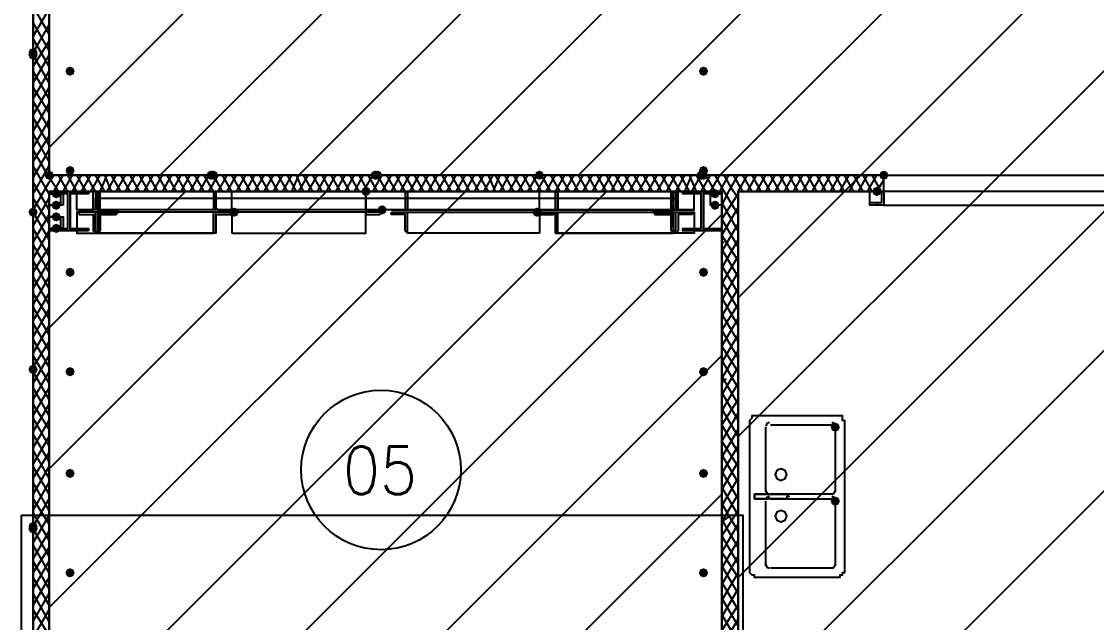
# Model space of a CAD drawing. Header units: millimetres. Extents: x 0 to 420, y 0 to 297.
# Drawn here: x 105.16 to 124.84, y 192.43 to 203.43 of the extents above; entities that cross this region are included whole.
import ezdxf

# ---------------------------------------------------------------- set-up
doc = ezdxf.new("R2010")
doc.units = ezdxf.units.MM
doc.layers.get('0').update_dxf_attribs({"linetype": 'CONTINUOUS'})
doc.styles.get("Standard").update_dxf_attribs({"font": 'STANDARD'})

msp = doc.modelspace()

# ---------------------------------------------------------------- hatches: boundary and pattern name
at = {"true_color": 0x000007}
h = msp.add_hatch(color=0, dxfattribs=at)
h.paths.add_polyline_path([(105.367667, 217.339333), (105.367667, 199.940333)], flags=0)
h.paths.add_polyline_path([(105.367667, 199.940333), (105.367667, 217.339333)], flags=0)
at = {"true_color": 0x0000fe}
for points in [[(105.452333, 202.861333), (105.427463, 202.801537), (105.367667, 202.776667), (105.307871, 202.801537), (105.283, 202.861333), (105.307871, 202.921129), (105.367667, 202.946), (105.427462, 202.921129)], [(105.452333, 202.819), (105.427463, 202.759204), (105.367667, 202.734333), (105.307871, 202.759204), (105.283, 202.819), (105.307871, 202.878796), (105.367667, 202.903667), (105.427462, 202.878796)], [(105.748667, 200.617667), (105.723796, 200.557871), (105.664, 200.533), (105.604204, 200.557871), (105.579333, 200.617667), (105.604204, 200.677462), (105.664, 200.702333), (105.723796, 200.677463)], [(108.712, 200.617667), (108.687129, 200.557871), (108.627333, 200.533), (108.567538, 200.557871), (108.542667, 200.617667), (108.567537, 200.677462), (108.627333, 200.702333), (108.687129, 200.677463)], [(108.754333, 200.617667), (108.729462, 200.557871), (108.669667, 200.533), (108.609871, 200.557871), (108.585, 200.617667), (108.609871, 200.677462), (108.669667, 200.702333), (108.729462, 200.677463)], [(111.717667, 200.617667), (111.692796, 200.557871), (111.633, 200.533), (111.573204, 200.557871), (111.548333, 200.617667), (111.573204, 200.677462), (111.633, 200.702333), (111.692796, 200.677463)], [(111.76, 200.617667), (111.735129, 200.557871), (111.675333, 200.533), (111.615538, 200.557871), (111.590667, 200.617667), (111.615537, 200.677462), (111.675333, 200.702333), (111.735129, 200.677463)], [(114.723333, 200.617667), (114.698463, 200.557871), (114.638667, 200.533), (114.578871, 200.557871), (114.554, 200.617667), (114.578871, 200.677462), (114.638667, 200.702333), (114.698462, 200.677463)], [(114.723333, 200.617667), (114.698463, 200.557871), (114.638667, 200.533), (114.578871, 200.557871), (114.554, 200.617667), (114.578871, 200.677462), (114.638667, 200.702333), (114.698462, 200.677463)], [(117.686667, 200.617667), (117.661796, 200.557871), (117.602, 200.533), (117.542204, 200.557871), (117.517333, 200.617667), (117.542204, 200.677462), (117.602, 200.702333), (117.661796, 200.677463)], [(117.686667, 200.617667), (117.661796, 200.557871), (117.602, 200.533), (117.542204, 200.557871), (117.517333, 200.617667), (117.542204, 200.677462), (117.602, 200.702333), (117.661796, 200.677463)], [(117.729, 200.617667), (117.704129, 200.557871), (117.644333, 200.533), (117.584538, 200.557871), (117.559667, 200.617667), (117.584537, 200.677462), (117.644333, 200.702333), (117.704129, 200.677463)], [(117.729, 200.617667), (117.704129, 200.557871), (117.644333, 200.533), (117.584538, 200.557871), (117.559667, 200.617667), (117.584537, 200.677462), (117.644333, 200.702333), (117.704129, 200.677463)], [(121.031, 200.617667), (121.006129, 200.557871), (120.946333, 200.533), (120.886537, 200.557871), (120.861667, 200.617667), (120.886537, 200.677462), (120.946333, 200.702333), (121.006129, 200.677463)], [(105.452333, 199.940333), (105.427463, 199.880537), (105.367667, 199.855667), (105.307871, 199.880537), (105.283, 199.940333), (105.307871, 200.000129), (105.367667, 200.025), (105.427462, 200.000129)], [(105.452333, 199.940333), (105.427463, 199.880537), (105.367667, 199.855667), (105.307871, 199.880537), (105.283, 199.940333), (105.307871, 200.000129), (105.367667, 200.025), (105.427462, 200.000129)], [(105.452333, 197.061667), (105.427463, 197.001871), (105.367667, 196.977), (105.307871, 197.001871), (105.283, 197.061667), (105.307871, 197.121462), (105.367667, 197.146333), (105.427462, 197.121463)], [(105.452333, 197.061667), (105.427463, 197.001871), (105.367667, 196.977), (105.307871, 197.001871), (105.283, 197.061667), (105.307871, 197.121462), (105.367667, 197.146333), (105.427462, 197.121463)], [(105.452333, 194.183), (105.427463, 194.123204), (105.367667, 194.098333), (105.307871, 194.123204), (105.283, 194.183), (105.307871, 194.242796), (105.367667, 194.267667), (105.427462, 194.242796)], [(105.452333, 194.140667), (105.427463, 194.080871), (105.367667, 194.056), (105.307871, 194.080871), (105.283, 194.140667), (105.307871, 194.200462), (105.367667, 194.225333), (105.427462, 194.200463)]]:
    msp.add_hatch(color=0, dxfattribs=at).paths.add_polyline_path(points, flags=0)
at = {"true_color": 0x000007}
for points in [[(106.129667, 202.522667), (106.104796, 202.462871), (106.045, 202.438), (105.985204, 202.462871), (105.960333, 202.522667), (105.985204, 202.582462), (106.045, 202.607333), (106.104796, 202.582463)], [(117.729, 202.522667), (117.704129, 202.462871), (117.644333, 202.438), (117.584538, 202.462871), (117.559667, 202.522667), (117.584537, 202.582462), (117.644333, 202.607333), (117.704129, 202.582463)], [(106.129667, 200.702333), (106.104796, 200.642537), (106.045, 200.617667), (105.985204, 200.642537), (105.960333, 200.702333), (105.985204, 200.762129), (106.045, 200.787), (106.104796, 200.762129)], [(117.729, 200.702333), (117.704129, 200.642537), (117.644333, 200.617667), (117.584538, 200.642537), (117.559667, 200.702333), (117.584537, 200.762129), (117.644333, 200.787), (117.704129, 200.762129)], [(111.548333, 200.321333), (111.523463, 200.261537), (111.463667, 200.236667), (111.403871, 200.261537), (111.379, 200.321333), (111.403871, 200.381129), (111.463667, 200.406), (111.523462, 200.381129)], [(120.904, 200.321333), (120.879129, 200.261537), (120.819333, 200.236667), (120.759538, 200.261537), (120.734667, 200.321333), (120.759537, 200.381129), (120.819333, 200.406), (120.879129, 200.381129)], [(105.875667, 200.279), (105.850796, 200.219204), (105.791, 200.194333), (105.731204, 200.219204), (105.706333, 200.279), (105.731204, 200.338796), (105.791, 200.363667), (105.850796, 200.338796)], [(117.940667, 200.279), (117.915796, 200.219204), (117.856, 200.194333), (117.796204, 200.219204), (117.771333, 200.279), (117.796204, 200.338796), (117.856, 200.363667), (117.915796, 200.338796)], [(105.875667, 200.067333), (105.850796, 200.007537), (105.791, 199.982667), (105.731204, 200.007537), (105.706333, 200.067333), (105.731204, 200.127129), (105.791, 200.152), (105.850796, 200.127129)], [(109.135333, 199.940333), (109.110463, 199.880537), (109.050667, 199.855667), (108.990871, 199.880537), (108.966, 199.940333), (108.990871, 200.000129), (109.050667, 200.025), (109.110462, 200.000129)], [(111.844667, 199.982667), (111.819796, 199.922871), (111.76, 199.898), (111.700204, 199.922871), (111.675333, 199.982667), (111.700204, 200.042462), (111.76, 200.067333), (111.819796, 200.042463)], [(114.681, 199.940333), (114.656129, 199.880537), (114.596333, 199.855667), (114.536537, 199.880537), (114.511667, 199.940333), (114.536537, 200.000129), (114.596333, 200.025), (114.656129, 200.000129)], [(117.940667, 200.067333), (117.915796, 200.007537), (117.856, 199.982667), (117.796204, 200.007537), (117.771333, 200.067333), (117.796204, 200.127129), (117.856, 200.152), (117.915796, 200.127129)], [(105.875667, 199.855667), (105.850796, 199.795871), (105.791, 199.771), (105.731204, 199.795871), (105.706333, 199.855667), (105.731204, 199.915462), (105.791, 199.940333), (105.850796, 199.915463)], [(105.875667, 199.644), (105.850796, 199.584204), (105.791, 199.559333), (105.731204, 199.584204), (105.706333, 199.644), (105.731204, 199.703796), (105.791, 199.728667), (105.850796, 199.703796)], [(106.129667, 198.839667), (106.104796, 198.779871), (106.045, 198.755), (105.985204, 198.779871), (105.960333, 198.839667), (105.985204, 198.899462), (106.045, 198.924333), (106.104796, 198.899463)], [(117.729, 198.839667), (117.704129, 198.779871), (117.644333, 198.755), (117.584538, 198.779871), (117.559667, 198.839667), (117.584537, 198.899462), (117.644333, 198.924333), (117.704129, 198.899463)], [(106.129667, 197.019333), (106.104796, 196.959537), (106.045, 196.934667), (105.985204, 196.959537), (105.960333, 197.019333), (105.985204, 197.079129), (106.045, 197.104), (106.104796, 197.079129)], [(117.729, 197.019333), (117.704129, 196.959537), (117.644333, 196.934667), (117.584538, 196.959537), (117.559667, 197.019333), (117.584537, 197.079129), (117.644333, 197.104), (117.704129, 197.079129)], [(120.142, 196.003333), (120.117129, 195.943537), (120.057333, 195.918667), (119.997538, 195.943537), (119.972667, 196.003333), (119.997537, 196.063129), (120.057333, 196.088), (120.117129, 196.063129)], [(106.129667, 195.156667), (106.104796, 195.096871), (106.045, 195.072), (105.985204, 195.096871), (105.960333, 195.156667), (105.985204, 195.216462), (106.045, 195.241333), (106.104796, 195.216463)], [(117.729, 195.156667), (117.704129, 195.096871), (117.644333, 195.072), (117.584538, 195.096871), (117.559667, 195.156667), (117.584537, 195.216462), (117.644333, 195.241333), (117.704129, 195.216463)], [(120.142, 194.648667), (120.117129, 194.588871), (120.057333, 194.564), (119.997538, 194.588871), (119.972667, 194.648667), (119.997537, 194.708462), (120.057333, 194.733333), (120.117129, 194.708463)], [(106.129667, 193.336333), (106.104796, 193.276537), (106.045, 193.251667), (105.985204, 193.276537), (105.960333, 193.336333), (105.985204, 193.396129), (106.045, 193.421), (106.104796, 193.396129)], [(117.729, 193.336333), (117.704129, 193.276537), (117.644333, 193.251667), (117.584538, 193.276537), (117.559667, 193.336333), (117.584537, 193.396129), (117.644333, 193.421), (117.704129, 193.396129)]]:
    msp.add_hatch(color=0, dxfattribs=at).paths.add_polyline_path(points, flags=0)
h = msp.add_hatch(color=0, dxfattribs=at)
h.paths.add_polyline_path([(105.664, 200.617667), (117.602, 200.617667)], flags=0)
h.paths.add_polyline_path([(117.602, 200.617667), (105.664, 200.617667)], flags=0)
h = msp.add_hatch(color=0, dxfattribs=at)
h.paths.add_polyline_path([(117.644333, 200.617667), (120.946333, 200.617667)], flags=0)
h.paths.add_polyline_path([(120.946333, 200.617667), (117.644333, 200.617667)], flags=0)
at = {"true_color": 0x000062}
h = msp.add_hatch(color=0, dxfattribs=at)
h.paths.add_polyline_path([(106.553, 200.321333), (106.595333, 200.321333)], flags=0)
h.paths.add_polyline_path([(106.595333, 200.321333), (106.553, 200.321333)], flags=0)
h.paths.add_polyline_path([(106.595333, 200.321333), (106.553, 200.321333)], flags=0)
h.paths.add_polyline_path([(106.553, 200.321333), (106.595333, 200.321333)], flags=0)
h.paths.add_polyline_path([(106.595333, 200.321333), (106.553, 200.321333)], flags=0)
h.paths.add_polyline_path([(106.595333, 200.321333), (106.553, 200.321333)], flags=0)
h = msp.add_hatch(color=0, dxfattribs=at)
h.paths.add_polyline_path([(106.595333, 200.321333), (106.553, 200.321333), (106.595333, 200.067333)], flags=0)
h.paths.add_polyline_path([(106.553, 200.321333), (106.595333, 200.067333), (106.553, 200.067333)], flags=0)
for points in [[(117.094, 200.321333), (117.051667, 200.321333)], [(106.891667, 199.982667), (106.849333, 199.982667)], [(116.755333, 199.982667), (116.797667, 199.982667)], [(116.755333, 199.898), (116.797667, 199.898)]]:
    msp.add_hatch(color=0, dxfattribs=at).paths.add_polyline_path(points, flags=0)
h = msp.add_hatch(color=0, dxfattribs=at)
h.paths.add_polyline_path([(117.094, 200.321333), (117.051667, 200.321333), (117.094, 200.067333)], flags=0)
h.paths.add_polyline_path([(117.051667, 200.321333), (117.094, 200.067333), (117.051667, 200.067333)], flags=0)
h = msp.add_hatch(color=0, dxfattribs=at)
h.paths.add_polyline_path([(106.595333, 200.067333), (106.553, 200.067333), (106.595333, 200.025)], flags=0)
h.paths.add_polyline_path([(106.553, 200.067333), (106.595333, 200.025), (106.553, 200.025)], flags=0)
h = msp.add_hatch(color=0, dxfattribs=at)
h.paths.add_polyline_path([(106.595333, 200.025), (106.553, 200.025), (106.595333, 199.982667)], flags=0)
h.paths.add_polyline_path([(106.553, 200.025), (106.595333, 199.982667), (106.553, 199.982667)], flags=0)
h.paths.add_polyline_path([(106.595333, 199.982667), (106.553, 199.982667)], flags=0)
h.paths.add_polyline_path([(106.553, 199.982667), (106.595333, 199.982667)], flags=0)
h.paths.add_polyline_path([(106.595333, 199.982667), (106.553, 199.982667)], flags=0)
h.paths.add_polyline_path([(106.595333, 199.982667), (106.553, 199.982667)], flags=0)
h = msp.add_hatch(color=0, dxfattribs=at)
h.paths.add_polyline_path([(117.094, 200.067333), (117.051667, 200.067333), (117.094, 200.025)], flags=0)
h.paths.add_polyline_path([(117.051667, 200.067333), (117.094, 200.025), (117.051667, 200.025)], flags=0)
h = msp.add_hatch(color=0, dxfattribs=at)
h.paths.add_polyline_path([(117.094, 200.025), (117.051667, 200.025), (117.094, 199.982667)], flags=0)
h.paths.add_polyline_path([(117.051667, 200.025), (117.094, 199.982667), (117.051667, 199.982667)], flags=0)
h.paths.add_polyline_path([(117.094, 199.982667), (117.051667, 199.982667)], flags=0)
h.paths.add_polyline_path([(117.051667, 199.982667), (117.094, 199.982667)], flags=0)
h.paths.add_polyline_path([(117.094, 199.982667), (117.051667, 199.982667)], flags=0)
h.paths.add_polyline_path([(117.094, 199.982667), (117.051667, 199.982667)], flags=0)
at = {"true_color": 0x000007}
h = msp.add_hatch(color=0, dxfattribs=at)
h.paths.add_polyline_path([(105.367667, 199.940333), (105.367667, 182.583667)], flags=0)
h.paths.add_polyline_path([(105.367667, 182.583667), (105.367667, 199.940333)], flags=0)
at = {"true_color": 0x000062}
h = msp.add_hatch(color=0, dxfattribs=at)
h.paths.add_polyline_path([(106.637667, 199.982667), (106.553, 199.982667)], flags=0)
h.paths.add_polyline_path([(106.637667, 199.982667), (106.553, 199.982667), (106.595333, 199.982667)], flags=0)
h = msp.add_hatch(color=0, dxfattribs=at)
h.paths.add_polyline_path([(106.849333, 199.982667), (106.553, 199.982667)], flags=0)
h.paths.add_polyline_path([(106.849333, 199.982667), (106.553, 199.982667), (106.637667, 199.982667)], flags=0)
h = msp.add_hatch(color=0, dxfattribs=at)
h.paths.add_polyline_path([(106.553, 199.982667), (106.934, 199.982667)], flags=0)
h.paths.add_polyline_path([(106.934, 199.982667), (106.553, 199.982667)], flags=0)
h.paths.add_polyline_path([(106.934, 199.982667), (106.553, 199.982667)], flags=0)
h.paths.add_polyline_path([(106.553, 199.982667), (106.934, 199.982667)], flags=0)
h.paths.add_polyline_path([(106.934, 199.982667), (106.553, 199.982667)], flags=0)
h.paths.add_polyline_path([(106.934, 199.982667), (106.553, 199.982667)], flags=0)
h.paths.add_polyline_path([(106.553, 199.982667), (106.934, 199.982667)], flags=0)
h.paths.add_polyline_path([(106.934, 199.982667), (106.553, 199.982667)], flags=0)
h.paths.add_polyline_path([(106.934, 199.982667), (106.553, 199.982667)], flags=0)
h.paths.add_polyline_path([(106.553, 199.982667), (106.934, 199.982667)], flags=0)
h.paths.add_polyline_path([(106.934, 199.982667), (106.553, 199.982667)], flags=0)
h.paths.add_polyline_path([(106.934, 199.982667), (106.553, 199.982667), (106.891667, 199.982667)], flags=0)
h = msp.add_hatch(color=0, dxfattribs=at)
h.paths.add_polyline_path([(106.553, 199.940333), (106.934, 199.940333)], flags=0)
h.paths.add_polyline_path([(106.934, 199.940333), (106.553, 199.940333)], flags=0)
h.paths.add_polyline_path([(106.934, 199.940333), (106.553, 199.940333)], flags=0)
h.paths.add_polyline_path([(106.553, 199.940333), (106.934, 199.940333)], flags=0)
h.paths.add_polyline_path([(106.934, 199.940333), (106.553, 199.940333)], flags=0)
h.paths.add_polyline_path([(106.934, 199.940333), (106.553, 199.940333)], flags=0)
h.paths.add_polyline_path([(106.553, 199.940333), (106.934, 199.940333)], flags=0)
h.paths.add_polyline_path([(106.934, 199.940333), (106.553, 199.940333)], flags=0)
h.paths.add_polyline_path([(106.934, 199.940333), (106.553, 199.940333)], flags=0)
h.paths.add_polyline_path([(106.553, 199.940333), (106.934, 199.940333)], flags=0)
h = msp.add_hatch(color=0, dxfattribs=at)
h.paths.add_polyline_path([(106.934, 199.940333), (106.553, 199.940333), (106.891667, 199.898)], flags=0)
h.paths.add_polyline_path([(106.553, 199.940333), (106.891667, 199.898), (106.553, 199.898)], flags=0)
h = msp.add_hatch(color=0, dxfattribs=at)
h.paths.add_polyline_path([(106.637667, 199.898), (106.553, 199.898)], flags=0)
h.paths.add_polyline_path([(106.637667, 199.898), (106.553, 199.898), (106.849333, 199.898)], flags=0)
h = msp.add_hatch(color=0, dxfattribs=at)
h.paths.add_polyline_path([(106.595333, 199.898), (106.553, 199.898)], flags=0)
h.paths.add_polyline_path([(106.595333, 199.898), (106.553, 199.898)], flags=0)
h.paths.add_polyline_path([(106.553, 199.898), (106.595333, 199.898)], flags=0)
h.paths.add_polyline_path([(106.595333, 199.898), (106.553, 199.898)], flags=0)
h.paths.add_polyline_path([(106.595333, 199.898), (106.553, 199.898)], flags=0)
h.paths.add_polyline_path([(106.553, 199.898), (106.595333, 199.898)], flags=0)
h.paths.add_polyline_path([(106.595333, 199.898), (106.553, 199.898)], flags=0)
h.paths.add_polyline_path([(106.595333, 199.898), (106.553, 199.898), (106.637667, 199.898)], flags=0)
h = msp.add_hatch(color=0, dxfattribs=at)
h.paths.add_polyline_path([(106.595333, 199.898), (106.553, 199.898), (106.595333, 199.855667)], flags=0)
h.paths.add_polyline_path([(106.553, 199.898), (106.595333, 199.855667), (106.553, 199.855667)], flags=0)
h = msp.add_hatch(color=0, dxfattribs=at)
h.paths.add_polyline_path([(106.595333, 199.855667), (106.553, 199.855667), (106.595333, 199.601667)], flags=0)
h.paths.add_polyline_path([(106.553, 199.855667), (106.595333, 199.601667), (106.553, 199.601667)], flags=0)
h.paths.add_polyline_path([(106.595333, 199.601667), (106.553, 199.601667)], flags=0)
h.paths.add_polyline_path([(106.553, 199.601667), (106.595333, 199.601667)], flags=0)
h.paths.add_polyline_path([(106.595333, 199.601667), (106.553, 199.601667)], flags=0)
h.paths.add_polyline_path([(106.595333, 199.601667), (106.553, 199.601667)], flags=0)
h = msp.add_hatch(color=0, dxfattribs=at)
h.paths.add_polyline_path([(106.849333, 199.982667), (106.891667, 199.982667)], flags=0)
h.paths.add_polyline_path([(106.891667, 199.982667), (106.849333, 199.982667)], flags=0)
h = msp.add_hatch(color=0, dxfattribs=at)
h.paths.add_polyline_path([(106.849333, 199.898), (106.891667, 199.898)], flags=0)
h.paths.add_polyline_path([(106.891667, 199.898), (106.849333, 199.898)], flags=0)
h.paths.add_polyline_path([(106.891667, 199.898), (106.849333, 199.898)], flags=0)
h = msp.add_hatch(color=0, dxfattribs=at)
h.paths.add_polyline_path([(117.094, 199.982667), (116.755333, 199.982667)], flags=0)
h.paths.add_polyline_path([(116.755333, 199.982667), (117.094, 199.982667)], flags=0)
h.paths.add_polyline_path([(117.094, 199.982667), (116.755333, 199.982667)], flags=0)
h.paths.add_polyline_path([(117.094, 199.982667), (116.755333, 199.982667), (116.713, 199.982667)], flags=0)
h = msp.add_hatch(color=0, dxfattribs=at)
h.paths.add_polyline_path([(116.713, 199.982667), (117.094, 199.982667)], flags=0)
h.paths.add_polyline_path([(117.094, 199.982667), (116.713, 199.982667)], flags=0)
h.paths.add_polyline_path([(117.094, 199.982667), (116.713, 199.982667)], flags=0)
h.paths.add_polyline_path([(116.713, 199.982667), (117.094, 199.982667)], flags=0)
h.paths.add_polyline_path([(117.094, 199.982667), (116.713, 199.982667)], flags=0)
h.paths.add_polyline_path([(117.094, 199.982667), (116.713, 199.982667)], flags=0)
h.paths.add_polyline_path([(116.713, 199.982667), (117.094, 199.982667)], flags=0)
h.paths.add_polyline_path([(117.094, 199.982667), (116.713, 199.982667)], flags=0)
h = msp.add_hatch(color=0, dxfattribs=at)
h.paths.add_polyline_path([(117.094, 199.940333), (116.713, 199.940333)], flags=0)
h.paths.add_polyline_path([(116.713, 199.940333), (117.094, 199.940333)], flags=0)
h.paths.add_polyline_path([(117.094, 199.940333), (116.713, 199.940333)], flags=0)
h.paths.add_polyline_path([(117.094, 199.940333), (116.713, 199.940333)], flags=0)
h.paths.add_polyline_path([(116.713, 199.940333), (117.094, 199.940333)], flags=0)
h.paths.add_polyline_path([(117.094, 199.940333), (116.713, 199.940333)], flags=0)
h.paths.add_polyline_path([(117.094, 199.940333), (116.713, 199.940333)], flags=0)
h.paths.add_polyline_path([(116.713, 199.940333), (117.094, 199.940333)], flags=0)
h.paths.add_polyline_path([(117.094, 199.940333), (116.713, 199.940333)], flags=0)
h.paths.add_polyline_path([(117.094, 199.940333), (116.713, 199.940333), (116.755333, 199.940333)], flags=0)
h = msp.add_hatch(color=0, dxfattribs=at)
h.paths.add_polyline_path([(116.755333, 199.982667), (116.797667, 199.982667)], flags=0)
h.paths.add_polyline_path([(116.797667, 199.982667), (116.755333, 199.982667)], flags=0)
h = msp.add_hatch(color=0, dxfattribs=at)
h.paths.add_polyline_path([(117.094, 199.940333), (116.755333, 199.940333), (117.094, 199.898)], flags=0)
h.paths.add_polyline_path([(116.755333, 199.940333), (117.094, 199.898), (116.755333, 199.898)], flags=0)
h = msp.add_hatch(color=0, dxfattribs=at)
h.paths.add_polyline_path([(116.755333, 199.898), (116.797667, 199.898)], flags=0)
h.paths.add_polyline_path([(116.797667, 199.898), (116.755333, 199.898)], flags=0)
h = msp.add_hatch(color=0, dxfattribs=at)
h.paths.add_polyline_path([(117.094, 199.982667), (117.051667, 199.982667)], flags=0)
h.paths.add_polyline_path([(117.051667, 199.982667), (117.094, 199.982667)], flags=0)
h.paths.add_polyline_path([(117.094, 199.982667), (117.051667, 199.982667)], flags=0)
h.paths.add_polyline_path([(117.094, 199.982667), (117.051667, 199.982667), (116.797667, 199.982667)], flags=0)
h = msp.add_hatch(color=0, dxfattribs=at)
h.paths.add_polyline_path([(117.094, 199.898), (116.797667, 199.898)], flags=0)
h.paths.add_polyline_path([(116.797667, 199.898), (117.094, 199.898), (117.051667, 199.898)], flags=0)
h = msp.add_hatch(color=0, dxfattribs=at)
h.paths.add_polyline_path([(117.051667, 199.898), (117.094, 199.898)], flags=0)
h.paths.add_polyline_path([(117.094, 199.898), (117.051667, 199.898)], flags=0)
h.paths.add_polyline_path([(117.094, 199.898), (117.051667, 199.898)], flags=0)
h.paths.add_polyline_path([(117.051667, 199.898), (117.094, 199.898)], flags=0)
h.paths.add_polyline_path([(117.094, 199.898), (117.051667, 199.898)], flags=0)
h.paths.add_polyline_path([(117.094, 199.898), (117.051667, 199.898)], flags=0)
h.paths.add_polyline_path([(117.051667, 199.898), (117.094, 199.898)], flags=0)
h.paths.add_polyline_path([(117.094, 199.898), (117.051667, 199.898)], flags=0)
h = msp.add_hatch(color=0, dxfattribs=at)
h.paths.add_polyline_path([(117.094, 199.898), (117.051667, 199.898), (117.094, 199.855667)], flags=0)
h.paths.add_polyline_path([(117.051667, 199.898), (117.094, 199.855667), (117.051667, 199.855667)], flags=0)
h = msp.add_hatch(color=0, dxfattribs=at)
h.paths.add_polyline_path([(117.094, 199.601667), (117.094, 199.559333)], flags=0)
h.paths.add_polyline_path([(117.094, 199.559333), (117.094, 199.601667)], flags=0)

# ---------------------------------------------------------------- linework, layer by layer
at = {"color": 0, "true_color": 0x000007}
for points in [[(105.367667, 235.373333), (105.367667, 180.086)], [(105.664, 200.617667), (105.664, 229.023333)], [(105.367667, 217.339333), (105.367667, 199.940333), (105.367667, 217.339333), (105.367667, 199.940333)], [(105.664, 203.2), (105.367667, 203.708)], [(105.367667, 203.157667), (105.664, 203.665667)], [(105.664, 202.903667), (105.367667, 203.411667)], [(105.367667, 202.861333), (105.664, 203.369333)], [(105.664, 202.607333), (105.367667, 203.115333)], [(105.367667, 202.607333), (105.664, 203.073)], [(105.367667, 202.311), (105.664, 202.819)], [(105.664, 202.311), (105.367667, 202.819)], [(105.367667, 202.014667), (105.664, 202.522667)], [(105.664, 202.014667), (105.367667, 202.522667)], [(105.367667, 201.718333), (105.664, 202.226333)], [(105.664, 201.760667), (105.367667, 202.226333)], [(105.664, 201.464333), (105.367667, 201.972333)], [(105.367667, 201.422), (105.664, 201.93)], [(105.664, 201.168), (105.367667, 201.676)], [(105.367667, 201.125667), (105.664, 201.633667)], [(105.664, 200.871667), (105.367667, 201.379667)], [(105.367667, 200.871667), (105.664, 201.337333)], [(105.367667, 200.575333), (105.664, 201.083333)], [(105.664, 200.575333), (105.367667, 201.083333)], [(105.367667, 200.279), (105.664, 200.787)], [(105.664, 200.279), (105.367667, 200.787)], [(105.664, 200.490667), (105.748667, 200.617667)], [(105.664, 200.617667), (117.602, 200.617667), (105.664, 200.617667), (117.602, 200.617667)], [(120.946333, 200.617667), (105.664, 200.617667)], [(105.748667, 200.321333), (105.918, 200.617667)], [(106.002667, 200.321333), (105.833333, 200.617667)], [(105.918, 200.321333), (106.087333, 200.617667)], [(106.172, 200.321333), (106.002667, 200.617667)], [(106.087333, 200.321333), (106.256667, 200.617667)], [(106.341333, 200.321333), (106.172, 200.617667)], [(106.256667, 200.321333), (106.426, 200.617667)], [(106.510667, 200.321333), (106.341333, 200.617667)], [(106.426, 200.321333), (106.595333, 200.617667)], [(106.68, 200.321333), (106.510667, 200.617667)], [(106.595333, 200.321333), (106.722333, 200.617667)], [(106.807, 200.321333), (106.68, 200.617667)], [(106.722333, 200.321333), (106.891667, 200.617667)], [(106.976333, 200.321333), (106.807, 200.617667)], [(106.891667, 200.321333), (107.061, 200.617667)], [(107.145667, 200.321333), (106.976333, 200.617667)], [(107.061, 200.321333), (107.230333, 200.617667)], [(107.315, 200.321333), (107.145667, 200.617667)], [(107.230333, 200.321333), (107.399667, 200.617667)], [(107.484333, 200.321333), (107.315, 200.617667)], [(107.399667, 200.321333), (107.569, 200.617667)], [(107.653667, 200.321333), (107.484333, 200.617667)], [(107.569, 200.321333), (107.738333, 200.617667)], [(107.823, 200.321333), (107.653667, 200.617667)], [(107.738333, 200.321333), (107.907667, 200.617667)], [(107.992333, 200.321333), (107.823, 200.617667)], [(107.907667, 200.321333), (108.077, 200.617667)], [(108.161667, 200.321333), (107.992333, 200.617667)], [(108.077, 200.321333), (108.246333, 200.617667)], [(108.331, 200.321333), (108.161667, 200.617667)], [(108.246333, 200.321333), (108.415667, 200.617667)], [(108.500333, 200.321333), (108.331, 200.617667)], [(108.415667, 200.321333), (108.585, 200.617667)], [(108.669667, 200.321333), (108.500333, 200.617667)], [(108.585, 200.321333), (108.754333, 200.617667)], [(108.839, 200.321333), (108.669667, 200.617667)], [(108.754333, 200.321333), (108.923667, 200.617667)], [(109.008333, 200.321333), (108.839, 200.617667)], [(108.923667, 200.321333), (109.093, 200.617667)], [(109.177667, 200.321333), (109.008333, 200.617667)], [(109.093, 200.321333), (109.262333, 200.617667)], [(109.347, 200.321333), (109.177667, 200.617667)], [(109.262333, 200.321333), (109.431667, 200.617667)], [(109.516333, 200.321333), (109.347, 200.617667)], [(109.431667, 200.321333), (109.601, 200.617667)], [(109.685667, 200.321333), (109.516333, 200.617667)], [(109.601, 200.321333), (109.770333, 200.617667)], [(109.855, 200.321333), (109.685667, 200.617667)], [(109.770333, 200.321333), (109.939667, 200.617667)], [(110.024333, 200.321333), (109.855, 200.617667)], [(109.939667, 200.321333), (110.109, 200.617667)], [(110.193667, 200.321333), (110.024333, 200.617667)], [(110.109, 200.321333), (110.236, 200.617667)], [(110.320667, 200.321333), (110.193667, 200.617667)], [(110.236, 200.321333), (110.405333, 200.617667)], [(110.49, 200.321333), (110.320667, 200.617667)], [(110.405333, 200.321333), (110.574667, 200.617667)], [(110.659333, 200.321333), (110.49, 200.617667)], [(110.574667, 200.321333), (110.744, 200.617667)], [(110.828667, 200.321333), (110.659333, 200.617667)], [(110.744, 200.321333), (110.913333, 200.617667)], [(110.998, 200.321333), (110.828667, 200.617667)], [(110.913333, 200.321333), (111.082667, 200.617667)], [(111.167333, 200.321333), (110.998, 200.617667)], [(111.082667, 200.321333), (111.252, 200.617667)], [(111.336667, 200.321333), (111.167333, 200.617667)], [(111.252, 200.321333), (111.421333, 200.617667)], [(111.506, 200.321333), (111.336667, 200.617667)], [(111.421333, 200.321333), (111.590667, 200.617667)], [(111.675333, 200.321333), (111.506, 200.617667)], [(111.590667, 200.321333), (111.76, 200.617667)], [(111.844667, 200.321333), (111.675333, 200.617667)], [(111.76, 200.321333), (111.929333, 200.617667)], [(112.014, 200.321333), (111.844667, 200.617667)], [(111.929333, 200.321333), (112.098667, 200.617667)], [(112.183333, 200.321333), (112.014, 200.617667)], [(112.098667, 200.321333), (112.268, 200.617667)], [(112.352667, 200.321333), (112.183333, 200.617667)], [(112.268, 200.321333), (112.437333, 200.617667)], [(112.522, 200.321333), (112.352667, 200.617667)], [(112.437333, 200.321333), (112.606667, 200.617667)], [(112.691333, 200.321333), (112.522, 200.617667)], [(112.606667, 200.321333), (112.776, 200.617667)], [(112.860667, 200.321333), (112.691333, 200.617667)], [(112.776, 200.321333), (112.945333, 200.617667)], [(113.03, 200.321333), (112.860667, 200.617667)], [(112.945333, 200.321333), (113.114667, 200.617667)], [(113.199333, 200.321333), (113.03, 200.617667)], [(113.114667, 200.321333), (113.284, 200.617667)], [(113.368667, 200.321333), (113.199333, 200.617667)], [(113.284, 200.321333), (113.453333, 200.617667)], [(113.538, 200.321333), (113.368667, 200.617667)], [(113.453333, 200.321333), (113.622667, 200.617667)], [(113.707333, 200.321333), (113.538, 200.617667)], [(113.622667, 200.321333), (113.792, 200.617667)], [(113.834333, 200.321333), (113.707333, 200.617667)], [(113.792, 200.321333), (113.919, 200.617667)], [(114.003667, 200.321333), (113.834333, 200.617667)], [(113.919, 200.321333), (114.088333, 200.617667)], [(114.173, 200.321333), (114.003667, 200.617667)], [(114.088333, 200.321333), (114.257667, 200.617667)], [(114.342333, 200.321333), (114.173, 200.617667)], [(114.257667, 200.321333), (114.427, 200.617667)], [(114.511667, 200.321333), (114.342333, 200.617667)], [(114.427, 200.321333), (114.596333, 200.617667)], [(114.681, 200.321333), (114.511667, 200.617667)], [(114.596333, 200.321333), (114.765667, 200.617667)], [(114.850333, 200.321333), (114.681, 200.617667)], [(114.765667, 200.321333), (114.935, 200.617667)], [(115.019667, 200.321333), (114.850333, 200.617667)], [(114.935, 200.321333), (115.104333, 200.617667)], [(115.189, 200.321333), (115.019667, 200.617667)], [(115.104333, 200.321333), (115.273667, 200.617667)], [(115.358333, 200.321333), (115.189, 200.617667)], [(115.273667, 200.321333), (115.443, 200.617667)], [(115.527667, 200.321333), (115.358333, 200.617667)], [(115.443, 200.321333), (115.612333, 200.617667)], [(115.697, 200.321333), (115.527667, 200.617667)], [(115.612333, 200.321333), (115.781667, 200.617667)], [(115.866333, 200.321333), (115.697, 200.617667)], [(115.781667, 200.321333), (115.951, 200.617667)], [(116.035667, 200.321333), (115.866333, 200.617667)], [(115.951, 200.321333), (116.120333, 200.617667)], [(116.205, 200.321333), (116.035667, 200.617667)], [(116.120333, 200.321333), (116.289667, 200.617667)], [(116.374333, 200.321333), (116.205, 200.617667)], [(116.289667, 200.321333), (116.459, 200.617667)], [(116.543667, 200.321333), (116.374333, 200.617667)], [(116.459, 200.321333), (116.628333, 200.617667)], [(116.713, 200.321333), (116.543667, 200.617667)], [(116.628333, 200.321333), (116.797667, 200.617667)], [(116.882333, 200.321333), (116.713, 200.617667)], [(116.797667, 200.321333), (116.967, 200.617667)], [(117.051667, 200.321333), (116.882333, 200.617667)], [(116.967, 200.321333), (117.136333, 200.617667)], [(117.221, 200.321333), (117.051667, 200.617667)], [(117.136333, 200.321333), (117.305667, 200.617667)], [(117.390333, 200.321333), (117.221, 200.617667)], [(117.305667, 200.321333), (117.432667, 200.617667)], [(117.517333, 200.321333), (117.390333, 200.617667)], [(117.432667, 200.321333), (117.602, 200.617667)], [(117.686667, 200.321333), (117.517333, 200.617667)], [(117.602, 200.321333), (117.771333, 200.617667)], [(120.946333, 200.617667), (117.644333, 200.617667), (120.946333, 200.617667), (117.644333, 200.617667)], [(117.856, 200.321333), (117.686667, 200.617667)], [(117.771333, 200.321333), (117.940667, 200.617667)], [(118.025333, 200.321333), (117.856, 200.617667)], [(117.940667, 200.321333), (118.11, 200.617667)], [(118.194667, 200.321333), (118.025333, 200.617667)], [(118.11, 200.321333), (118.279333, 200.617667)], [(118.364, 200.321333), (118.194667, 200.617667)], [(118.279333, 200.321333), (118.448667, 200.617667)], [(118.533333, 200.321333), (118.364, 200.617667)], [(118.448667, 200.321333), (118.618, 200.617667)], [(118.702667, 200.321333), (118.533333, 200.617667)], [(118.618, 200.321333), (118.787333, 200.617667)], [(118.872, 200.321333), (118.702667, 200.617667)], [(118.787333, 200.321333), (118.956667, 200.617667)], [(119.041333, 200.321333), (118.872, 200.617667)], [(118.956667, 200.321333), (119.126, 200.617667)], [(119.210667, 200.321333), (119.041333, 200.617667)], [(119.126, 200.321333), (119.295333, 200.617667)], [(119.38, 200.321333), (119.210667, 200.617667)], [(119.295333, 200.321333), (119.464667, 200.617667)], [(119.549333, 200.321333), (119.38, 200.617667)], [(119.464667, 200.321333), (119.634, 200.617667)], [(119.718667, 200.321333), (119.549333, 200.617667)], [(119.634, 200.321333), (119.803333, 200.617667)], [(119.888, 200.321333), (119.718667, 200.617667)], [(119.803333, 200.321333), (119.972667, 200.617667)], [(120.057333, 200.321333), (119.888, 200.617667)], [(119.972667, 200.321333), (120.142, 200.617667)], [(120.226667, 200.321333), (120.057333, 200.617667)], [(120.142, 200.321333), (120.311333, 200.617667)], [(120.396, 200.321333), (120.226667, 200.617667)], [(120.311333, 200.321333), (120.480667, 200.617667)], [(120.565333, 200.321333), (120.396, 200.617667)], [(120.480667, 200.321333), (120.65, 200.617667)], [(120.734667, 200.321333), (120.565333, 200.617667)], [(120.65, 200.321333), (120.819333, 200.617667)], [(120.904, 200.321333), (120.734667, 200.617667)], [(120.946333, 200.533), (120.904, 200.617667)], [(120.946333, 200.321333), (120.946333, 200.617667)], [(120.946333, 200.321333), (120.946333, 200.617667)], [(105.367667, 199.982667), (105.664, 200.490667)], [(105.664, 199.982667), (105.367667, 200.490667)], [(105.833333, 200.321333), (105.664, 200.575333)], [(120.819333, 200.321333), (120.946333, 200.533)], [(105.664, 200.279), (105.664, 200.321333)], [(105.664, 200.321333), (117.983, 200.321333)], [(105.664, 183.218667), (105.664, 200.321333)], [(105.875667, 200.279), (105.875667, 200.321333)], [(106.045, 199.601667), (106.045, 200.321333)], [(106.553, 199.982667), (106.172, 199.982667), (106.172, 200.321333), (106.553, 200.321333)], [(106.214333, 200.279), (106.214333, 200.321333)], [(106.510667, 200.321333), (108.669667, 200.321333), (108.669667, 199.982667), (106.510667, 199.982667), (106.214333, 199.982667), (106.468333, 199.982667), (106.468333, 200.025), (106.468333, 200.321333), (106.510667, 200.321333), (106.510667, 199.982667)], [(106.383667, 200.279), (106.383667, 200.321333)], [(108.712, 200.321333), (106.553, 200.321333)], [(108.712, 199.982667), (108.712, 200.321333), (108.712, 200.025), (108.754333, 199.982667)], [(111.463667, 199.982667), (111.506, 199.982667), (111.717667, 199.982667), (111.76, 199.982667), (111.463667, 199.982667), (111.463667, 200.025), (111.463667, 200.321333)], [(112.183333, 200.321333), (112.183333, 200.025), (112.183333, 199.982667), (111.929333, 199.982667)], [(112.225667, 200.321333), (112.183333, 200.321333)], [(114.935, 199.982667), (114.935, 200.321333), (114.935, 200.025), (114.935, 199.982667), (117.094, 199.982667)], [(114.935, 200.321333), (117.094, 200.321333)], [(117.136333, 200.321333), (114.977333, 200.321333), (114.977333, 199.982667), (117.136333, 199.982667), (117.475, 199.982667), (117.432667, 199.982667), (117.221, 199.982667), (117.178667, 199.982667), (117.178667, 200.025), (117.178667, 200.321333), (117.136333, 200.321333), (117.136333, 199.982667)], [(117.094, 199.982667), (117.475, 199.982667), (117.475, 200.321333), (117.094, 200.321333)], [(117.263333, 200.279), (117.263333, 200.321333)], [(117.432667, 200.279), (117.432667, 200.321333)], [(117.644333, 199.601667), (117.644333, 200.321333)], [(117.813667, 200.279), (117.813667, 200.321333)], [(117.983, 200.067333), (118.11, 200.321333)], [(117.983, 200.279), (117.983, 200.321333)], [(117.983, 200.321333), (117.983, 183.218667)], [(117.983, 199.813333), (118.279333, 200.279)], [(118.279333, 199.898), (118.025333, 200.321333)], [(118.279333, 200.194333), (118.194667, 200.321333)], [(118.279333, 189.145333), (118.279333, 200.321333)], [(118.279333, 200.321333), (120.946333, 200.321333)], [(123.105333, 200.321333), (120.946333, 200.321333), (120.946333, 200.194333)], [(125.264333, 200.194333), (125.264333, 200.321333), (123.105333, 200.321333)], [(105.367667, 199.686333), (105.664, 200.194333)], [(105.664, 199.728667), (105.367667, 200.194333)], [(106.510667, 200.194333), (106.510667, 199.982667), (106.510667, 200.025), (106.510667, 200.194333), (117.136333, 200.194333), (117.136333, 199.982667), (106.510667, 199.982667)], [(118.279333, 199.601667), (117.983, 200.109667)], [(117.983, 199.517), (118.279333, 200.025)], [(120.819333, 200.109667), (120.819333, 200.067333)], [(120.946333, 200.194333), (120.946333, 200.067333), (123.105333, 200.067333)], [(123.105333, 200.067333), (125.264333, 200.067333), (125.264333, 200.194333)], [(105.367667, 182.583667), (105.367667, 199.940333), (105.367667, 182.583667), (105.367667, 199.940333)], [(105.664, 199.432333), (105.367667, 199.940333)], [(105.367667, 199.39), (105.664, 199.898)], [(106.553, 199.940333), (106.172, 199.940333), (106.172, 199.559333), (106.553, 199.559333)], [(106.510667, 199.559333), (108.669667, 199.559333), (108.669667, 199.940333), (106.510667, 199.940333), (106.214333, 199.940333), (106.214333, 199.898), (106.468333, 199.898), (106.468333, 199.601667), (106.510667, 199.601667), (106.510667, 199.559333), (106.510667, 199.940333)], [(108.712, 199.982667), (106.553, 199.982667)], [(108.712, 199.940333), (106.553, 199.940333)], [(108.712, 199.940333), (108.712, 199.559333), (106.553, 199.559333)], [(106.891667, 199.982667), (106.637667, 199.982667)], [(106.891667, 199.898), (106.637667, 199.898)], [(109.050667, 199.982667), (108.754333, 199.982667), (109.050667, 199.982667), (108.712, 199.982667)], [(109.050667, 199.898), (108.754333, 199.898), (109.050667, 199.898), (109.050667, 199.940333), (108.712, 199.940333)], [(108.712, 199.601667), (108.712, 199.898), (108.754333, 199.898)], [(111.76, 199.940333), (111.463667, 199.940333)], [(111.463667, 199.601667), (111.463667, 199.898), (111.506, 199.898), (111.717667, 199.898), (111.76, 199.940333)], [(111.929333, 199.982667), (112.225667, 199.982667)], [(111.929333, 199.940333), (112.225667, 199.940333)], [(112.183333, 199.601667), (112.183333, 199.898), (111.929333, 199.898), (111.929333, 199.940333)], [(114.892667, 199.982667), (114.596333, 199.982667), (114.935, 199.982667), (114.892667, 199.982667), (114.596333, 199.982667)], [(114.935, 199.898), (114.892667, 199.898), (114.596333, 199.898), (114.596333, 199.940333), (114.935, 199.940333)], [(114.596333, 199.898), (114.892667, 199.898)], [(114.935, 199.940333), (117.094, 199.940333)], [(114.935, 199.940333), (114.935, 199.559333), (117.094, 199.559333)], [(114.935, 199.601667), (114.935, 199.898)], [(117.136333, 199.559333), (114.977333, 199.559333), (114.977333, 199.940333), (117.136333, 199.940333), (117.475, 199.940333), (117.432667, 199.898), (117.221, 199.898), (117.178667, 199.898), (117.178667, 199.601667), (117.136333, 199.559333), (117.136333, 199.940333)], [(116.755333, 199.982667), (117.051667, 199.982667)], [(116.755333, 199.898), (117.051667, 199.898)], [(117.094, 199.940333), (117.475, 199.940333), (117.475, 199.559333), (117.094, 199.559333)], [(118.279333, 199.305333), (117.983, 199.813333)], [(105.664, 199.136), (105.367667, 199.644)], [(105.664, 199.601667), (105.664, 199.644)], [(105.875667, 199.601667), (105.875667, 199.644)], [(106.214333, 199.601667), (106.214333, 199.644)], [(106.383667, 199.601667), (106.383667, 199.644)], [(117.263333, 199.601667), (117.263333, 199.644)], [(117.432667, 199.601667), (117.432667, 199.644)], [(117.813667, 199.601667), (117.813667, 199.644)], [(117.983, 199.220667), (118.279333, 199.728667)], [(117.983, 199.601667), (117.983, 199.644)], [(105.367667, 199.093667), (105.664, 199.601667)], [(108.712, 199.559333), (108.712, 199.601667)], [(111.463667, 199.559333), (111.463667, 199.601667)], [(112.225667, 199.559333), (112.183333, 199.601667)], [(114.935, 199.559333), (114.935, 199.601667)], [(118.279333, 199.051333), (117.983, 199.517)], [(117.983, 198.924333), (118.279333, 199.432333)], [(105.664, 198.839667), (105.367667, 199.347667)], [(105.367667, 198.839667), (105.664, 199.305333)], [(118.279333, 198.755), (117.983, 199.263)], [(105.367667, 198.543333), (105.664, 199.051333)], [(105.664, 198.543333), (105.367667, 199.051333)], [(117.983, 198.628), (118.279333, 199.136)], [(118.279333, 198.458667), (117.983, 198.966667)], [(117.983, 198.331667), (118.279333, 198.839667)], [(105.367667, 198.247), (105.664, 198.755)], [(105.664, 198.247), (105.367667, 198.755)], [(118.279333, 198.162333), (117.983, 198.670333)], [(105.367667, 197.950667), (105.664, 198.458667)], [(105.664, 197.993), (105.367667, 198.458667)], [(117.983, 198.035333), (118.279333, 198.543333)], [(118.279333, 197.866), (117.983, 198.374)], [(117.983, 197.781333), (118.279333, 198.247)], [(105.664, 197.696667), (105.367667, 198.204667)], [(105.367667, 197.654333), (105.664, 198.162333)], [(118.279333, 197.569667), (117.983, 198.077667)], [(105.664, 197.400333), (105.367667, 197.908333)], [(105.367667, 197.358), (105.664, 197.866)], [(117.983, 197.485), (118.279333, 197.993)], [(118.279333, 197.273333), (117.983, 197.781333)], [(117.983, 197.188667), (118.279333, 197.696667)], [(105.664, 197.104), (105.367667, 197.612)], [(105.367667, 197.104), (105.664, 197.569667)], [(118.279333, 197.019333), (117.983, 197.485)], [(105.367667, 196.807667), (105.664, 197.315667)], [(105.664, 196.807667), (105.367667, 197.315667)], [(117.983, 196.892333), (118.279333, 197.400333)], [(118.279333, 196.723), (117.983, 197.231)], [(117.983, 196.596), (118.279333, 197.104)], [(105.367667, 196.511333), (105.664, 197.019333)], [(105.664, 196.511333), (105.367667, 197.019333)], [(118.279333, 196.426667), (117.983, 196.934667)], [(105.367667, 196.215), (105.664, 196.723)], [(105.664, 196.215), (105.367667, 196.723)], [(117.983, 196.299667), (118.279333, 196.807667)], [(118.279333, 196.130333), (117.983, 196.638333)], [(117.983, 196.045667), (118.279333, 196.511333)], [(105.367667, 195.918667), (105.664, 196.426667)], [(105.664, 195.961), (105.367667, 196.426667)], [(118.279333, 195.834), (117.983, 196.342)], [(105.664, 195.664667), (105.367667, 196.172667)], [(105.367667, 195.622333), (105.664, 196.130333)], [(117.983, 195.749333), (118.279333, 196.257333)], [(118.850833, 196.088), (118.805939, 196.069394), (118.787333, 196.0245)], [(120.057333, 196.0245), (120.038728, 196.069394), (119.993833, 196.088)], [(105.664, 195.368333), (105.367667, 195.876333)], [(118.279333, 195.537667), (117.983, 196.045667)], [(117.983, 195.453), (118.279333, 195.961)], [(118.787333, 194.818), (118.787333, 196.003333)], [(118.872, 196.045667), (120.015, 196.045667)], [(120.057333, 196.003333), (120.057333, 194.818)], [(105.367667, 195.326), (105.664, 195.834)], [(118.279333, 195.283667), (117.983, 195.749333)], [(105.664, 195.072), (105.367667, 195.58)], [(105.367667, 195.072), (105.664, 195.537667)], [(117.983, 195.156667), (118.279333, 195.664667)], [(118.279333, 194.987333), (117.983, 195.495333)], [(105.367667, 194.775667), (105.664, 195.283667)], [(105.664, 194.775667), (105.367667, 195.283667)], [(117.983, 194.860333), (118.279333, 195.368333)], [(118.279333, 194.691), (117.983, 195.199)], [(105.367667, 194.479333), (105.664, 194.987333)], [(105.664, 194.479333), (105.367667, 194.987333)], [(117.983, 194.564), (118.279333, 195.072)], [(118.279333, 194.394667), (117.983, 194.902667)], [(105.367667, 194.183), (105.664, 194.691)], [(105.664, 194.225333), (105.367667, 194.691)], [(117.983, 194.267667), (118.279333, 194.775667)], [(118.787333, 194.839167), (118.805939, 194.794272), (118.850833, 194.775667)], [(118.850833, 194.733333), (118.805939, 194.714728), (118.787333, 194.669833)], [(120.015, 194.775667), (118.872, 194.775667)], [(118.872, 194.691), (120.015, 194.691)], [(119.993833, 194.775667), (120.038728, 194.794272), (120.057333, 194.839167)], [(120.057333, 194.669833), (120.038728, 194.714728), (119.993833, 194.733333)], [(118.279333, 194.098333), (117.983, 194.606333)], [(118.787333, 193.463333), (118.787333, 194.648667)], [(120.057333, 194.648667), (120.057333, 193.463333)], [(105.664, 193.929), (105.367667, 194.437)], [(105.367667, 193.886667), (105.664, 194.394667)], [(117.983, 194.013667), (118.279333, 194.479333)], [(118.279333, 193.802), (117.983, 194.31)], [(105.664, 193.632667), (105.367667, 194.140667)], [(105.367667, 193.590333), (105.664, 194.098333)], [(117.983, 193.717333), (118.279333, 194.225333)], [(118.279333, 193.505667), (117.983, 194.013667)], [(117.983, 193.421), (118.279333, 193.929)], [(105.664, 193.336333), (105.367667, 193.844333)], [(105.367667, 193.336333), (105.664, 193.802)], [(118.279333, 193.251667), (117.983, 193.717333)], [(105.367667, 193.04), (105.664, 193.548)], [(105.664, 193.04), (105.367667, 193.548)], [(117.983, 193.124667), (118.279333, 193.632667)], [(118.279333, 192.955333), (117.983, 193.463333)], [(117.983, 192.828333), (118.279333, 193.336333)], [(118.787333, 193.4845), (118.805939, 193.439605), (118.850833, 193.421)], [(120.015, 193.421), (118.872, 193.421)], [(119.993833, 193.421), (120.038728, 193.439605), (120.057333, 193.4845)], [(105.367667, 192.743667), (105.664, 193.251667)], [(105.664, 192.743667), (105.367667, 193.251667)], [(118.279333, 192.659), (117.983, 193.167)], [(105.367667, 192.447333), (105.664, 192.955333)], [(105.664, 192.447333), (105.367667, 192.955333)], [(117.983, 192.532), (118.279333, 193.04)], [(118.279333, 192.362667), (117.983, 192.870667)], [(117.983, 192.278), (118.279333, 192.743667)], [(105.367667, 192.151), (105.664, 192.659)], [(105.664, 192.193333), (105.367667, 192.659)], [(118.279333, 192.066333), (117.983, 192.574333)], [(117.983, 191.981667), (118.279333, 192.489667)]]:
    msp.add_lwpolyline(points, dxfattribs=at)
for points in [[(105.664, 229.023333), (105.664, 200.617667), (134.874, 200.617667), (134.874, 235.077), (122.512667, 235.077), (122.512667, 229.023333)], [(105.367667, 217.339333), (105.367667, 199.940333)], [(105.367667, 199.940333), (105.367667, 217.339333)], [(105.367667, 217.339333), (105.367667, 199.940333)], [(105.367667, 217.339333), (105.367667, 199.940333)], [(105.664, 200.617667), (117.602, 200.617667)], [(117.602, 200.617667), (105.664, 200.617667)], [(105.664, 200.617667), (117.602, 200.617667)], [(105.664, 200.617667), (117.602, 200.617667)], [(117.644333, 200.617667), (120.946333, 200.617667)], [(120.946333, 200.617667), (117.644333, 200.617667)], [(120.946333, 200.617667), (117.644333, 200.617667), (120.946333, 200.617667), (117.644333, 200.617667)], [(106.383667, 199.601667), (105.664, 199.601667), (105.664, 199.644), (106.002667, 199.644), (106.002667, 200.279), (105.664, 200.279), (105.664, 200.321333), (106.383667, 200.321333), (106.383667, 200.279), (106.045, 200.279), (106.045, 199.644), (106.383667, 199.644)], [(105.918, 200.067333), (105.664, 200.067333), (105.664, 200.279), (105.918, 200.279)], [(105.875667, 200.067333), (105.875667, 200.279), (105.664, 200.279), (105.664, 200.067333)], [(109.008333, 200.321333), (111.463667, 200.321333), (111.463667, 199.982667), (109.008333, 199.982667)], [(114.638667, 200.321333), (112.225667, 200.321333), (112.225667, 199.982667), (114.638667, 199.982667)], [(117.983, 199.601667), (117.263333, 199.601667), (117.263333, 199.644), (117.602, 199.644), (117.602, 200.279), (117.263333, 200.279), (117.263333, 200.321333), (117.983, 200.321333), (117.983, 200.279), (117.644333, 200.279), (117.644333, 199.644), (117.983, 199.644)], [(117.983, 200.067333), (117.771333, 200.067333), (117.771333, 200.279), (117.983, 200.279), (117.983, 200.067333), (117.771333, 200.067333), (117.771333, 200.279), (117.983, 200.279)], [(134.874, 189.145333), (134.874, 200.321333), (118.279333, 200.321333), (118.279333, 189.145333)], [(120.692333, 200.321333), (120.904, 200.321333), (120.904, 200.109667), (120.692333, 200.109667), (120.692333, 200.321333), (120.946333, 200.321333), (120.946333, 200.067333), (120.692333, 200.067333)], [(105.367667, 199.940333), (105.367667, 182.583667)], [(105.367667, 182.583667), (105.367667, 199.940333)], [(105.367667, 182.583667), (105.367667, 199.940333)], [(105.367667, 182.583667), (105.367667, 199.940333)], [(105.918, 199.644), (105.664, 199.644), (105.664, 199.855667), (105.918, 199.855667)], [(105.875667, 199.644), (105.875667, 199.855667), (105.664, 199.855667), (105.664, 199.644)], [(109.008333, 199.559333), (111.463667, 199.559333), (111.463667, 199.940333), (109.008333, 199.940333)], [(114.638667, 199.559333), (112.225667, 199.559333), (112.225667, 199.940333), (114.638667, 199.940333)], [(120.226667, 196.130333), (120.226667, 193.336333), (120.184333, 193.336333), (120.184333, 193.294), (120.142, 193.294), (120.142, 193.251667), (118.575667, 193.251667), (118.575667, 193.294), (118.533333, 193.294), (118.491, 193.336333), (118.491, 196.130333), (118.533333, 196.172667), (118.533333, 196.215), (118.575667, 196.215), (120.142, 196.215), (120.184333, 196.215), (120.184333, 196.172667), (120.184333, 196.130333)], [(119.168333, 195.1355), (119.13734, 195.21034), (119.0625, 195.241333), (118.98766, 195.21034), (118.956667, 195.1355), (118.98766, 195.06066), (119.0625, 195.029667), (119.13734, 195.06066)], [(119.168333, 194.775667), (119.210667, 194.733333), (119.168333, 194.733333), (119.168333, 194.691), (118.618, 194.691), (118.575667, 194.691), (118.575667, 194.733333), (118.575667, 194.775667), (118.618, 194.775667)], [(118.745, 194.775667), (118.618, 194.775667), (118.575667, 194.775667), (118.575667, 194.733333), (118.575667, 194.691), (118.618, 194.691), (118.745, 194.691), (118.575667, 194.691), (118.575667, 194.775667)], [(118.829667, 194.775667), (118.745, 194.775667)], [(118.829667, 194.691), (118.745, 194.691)], [(105.156001, 194.394666), (118.364001, 194.394666), (118.364001, 186.943999), (105.156001, 186.943999)], [(119.168333, 194.3735), (119.13734, 194.44834), (119.0625, 194.479333), (118.98766, 194.44834), (118.956667, 194.3735), (118.98766, 194.29866), (119.0625, 194.267667), (119.13734, 194.29866)]]:
    msp.add_lwpolyline(points, close=True, dxfattribs=at)
at = {"color": 0, "true_color": 0x000005}
for points in [[(105.664001, 201.125666), (139.615334, 235.076999)], [(107.696001, 200.617666), (142.197668, 235.076999)], [(110.236001, 200.617666), (144.737668, 235.076999)], [(112.818335, 200.617666), (147.320001, 235.076999)], [(115.358335, 200.617666), (149.860001, 235.076999)], [(117.940668, 200.617666), (152.442334, 235.076999)], [(118.279335, 198.373999), (154.982334, 235.076999)], [(118.279335, 195.833999), (157.564668, 235.076999)], [(118.279335, 193.251666), (160.104668, 235.076999)], [(118.279335, 190.711666), (162.687001, 235.076999)], [(119.295335, 189.145333), (165.227001, 235.076999)]]:
    msp.add_lwpolyline(points, dxfattribs=at)
at = {"color": 0, "true_color": 0x000098}
msp.add_lwpolyline([(117.983, 200.321333), (105.664, 200.321333), (105.664, 183.218667), (117.983, 183.218667)], close=True, dxfattribs=at)
at = {"color": 0, "true_color": 0x00001e}
for points in [[(105.664001, 197.823666), (108.161668, 200.321333)], [(105.664001, 195.241333), (110.744001, 200.321333)], [(105.664001, 192.701333), (113.284001, 200.321333)], [(105.664001, 190.118999), (115.866335, 200.321333)], [(105.664001, 187.578999), (117.983001, 199.897999)], [(105.664001, 184.996666), (117.983001, 197.315666)], [(105.664001, 182.456666), (117.983001, 194.775666)]]:
    msp.add_lwpolyline(points, dxfattribs=at)
msp.add_lwpolyline([(105.664001, 200.321333), (117.983001, 200.321333), (117.983001, 153.204333), (105.664001, 153.204333)], close=True, dxfattribs=at)
at = {"color": 0, "true_color": 0x000062}
for points in [[(106.553, 200.321333), (106.595333, 200.321333)], [(106.595333, 200.321333), (106.553, 200.321333)], [(106.595333, 200.321333), (106.553, 200.321333)], [(106.553, 200.321333), (106.595333, 200.321333)], [(106.595333, 200.321333), (106.553, 200.321333)], [(106.595333, 200.321333), (106.553, 200.321333)], [(106.595333, 200.321333), (106.553, 200.321333), (106.595333, 200.067333)], [(106.553, 200.321333), (106.595333, 200.067333), (106.553, 200.067333)], [(117.094, 200.321333), (117.051667, 200.321333)], [(117.094, 200.321333), (117.051667, 200.321333), (117.094, 200.067333)], [(117.051667, 200.321333), (117.094, 200.067333), (117.051667, 200.067333)], [(106.595333, 200.067333), (106.553, 200.067333), (106.595333, 200.025)], [(106.553, 200.067333), (106.595333, 200.025), (106.553, 200.025)], [(106.595333, 200.025), (106.553, 200.025), (106.595333, 199.982667)], [(106.553, 200.025), (106.595333, 199.982667), (106.553, 199.982667)], [(117.094, 200.067333), (117.051667, 200.067333), (117.094, 200.025)], [(117.051667, 200.067333), (117.094, 200.025), (117.051667, 200.025)], [(117.094, 200.025), (117.051667, 200.025), (117.094, 199.982667)], [(117.051667, 200.025), (117.094, 199.982667), (117.051667, 199.982667)], [(106.595333, 199.982667), (106.553, 199.982667)], [(106.553, 199.982667), (106.595333, 199.982667)], [(106.595333, 199.982667), (106.553, 199.982667)], [(106.595333, 199.982667), (106.553, 199.982667)], [(106.637667, 199.982667), (106.553, 199.982667)], [(106.637667, 199.982667), (106.553, 199.982667), (106.595333, 199.982667)], [(106.849333, 199.982667), (106.553, 199.982667)], [(106.849333, 199.982667), (106.553, 199.982667), (106.637667, 199.982667)], [(106.553, 199.982667), (106.934, 199.982667)], [(106.934, 199.982667), (106.553, 199.982667)], [(106.934, 199.982667), (106.553, 199.982667)], [(106.553, 199.982667), (106.934, 199.982667)], [(106.934, 199.982667), (106.553, 199.982667)], [(106.934, 199.982667), (106.553, 199.982667)], [(106.553, 199.982667), (106.934, 199.982667)], [(106.934, 199.982667), (106.553, 199.982667)], [(106.934, 199.982667), (106.553, 199.982667)], [(106.553, 199.982667), (106.934, 199.982667)], [(106.934, 199.982667), (106.553, 199.982667)], [(106.934, 199.982667), (106.553, 199.982667), (106.891667, 199.982667)], [(106.553, 199.940333), (106.934, 199.940333)], [(106.934, 199.940333), (106.553, 199.940333)], [(106.934, 199.940333), (106.553, 199.940333)], [(106.553, 199.940333), (106.934, 199.940333)], [(106.934, 199.940333), (106.553, 199.940333)], [(106.934, 199.940333), (106.553, 199.940333)], [(106.553, 199.940333), (106.934, 199.940333)], [(106.934, 199.940333), (106.553, 199.940333)], [(106.934, 199.940333), (106.553, 199.940333)], [(106.553, 199.940333), (106.934, 199.940333)], [(106.934, 199.940333), (106.553, 199.940333), (106.891667, 199.898)], [(106.553, 199.940333), (106.891667, 199.898), (106.553, 199.898)], [(106.637667, 199.898), (106.553, 199.898)], [(106.637667, 199.898), (106.553, 199.898), (106.849333, 199.898)], [(106.595333, 199.898), (106.553, 199.898)], [(106.595333, 199.898), (106.553, 199.898)], [(106.553, 199.898), (106.595333, 199.898)], [(106.595333, 199.898), (106.553, 199.898)], [(106.595333, 199.898), (106.553, 199.898)], [(106.553, 199.898), (106.595333, 199.898)], [(106.595333, 199.898), (106.553, 199.898)], [(106.595333, 199.898), (106.553, 199.898), (106.637667, 199.898)], [(106.595333, 199.898), (106.553, 199.898), (106.595333, 199.855667)], [(106.553, 199.898), (106.595333, 199.855667), (106.553, 199.855667)], [(106.595333, 199.855667), (106.553, 199.855667), (106.595333, 199.601667)], [(106.553, 199.855667), (106.595333, 199.601667), (106.553, 199.601667)], [(106.891667, 199.982667), (106.849333, 199.982667)], [(106.849333, 199.982667), (106.891667, 199.982667)], [(106.891667, 199.982667), (106.849333, 199.982667)], [(106.849333, 199.898), (106.891667, 199.898)], [(106.891667, 199.898), (106.849333, 199.898)], [(106.891667, 199.898), (106.849333, 199.898)], [(117.094, 199.982667), (116.755333, 199.982667), (116.713, 199.982667)], [(116.713, 199.982667), (117.094, 199.982667)], [(117.094, 199.982667), (116.713, 199.982667)], [(117.094, 199.982667), (116.713, 199.982667)], [(116.713, 199.982667), (117.094, 199.982667)], [(117.094, 199.982667), (116.713, 199.982667)], [(117.094, 199.982667), (116.713, 199.982667)], [(116.713, 199.982667), (117.094, 199.982667)], [(117.094, 199.982667), (116.713, 199.982667)], [(117.094, 199.940333), (116.713, 199.940333)], [(116.713, 199.940333), (117.094, 199.940333)], [(117.094, 199.940333), (116.713, 199.940333)], [(117.094, 199.940333), (116.713, 199.940333)], [(116.713, 199.940333), (117.094, 199.940333)], [(117.094, 199.940333), (116.713, 199.940333)], [(117.094, 199.940333), (116.713, 199.940333)], [(116.713, 199.940333), (117.094, 199.940333)], [(117.094, 199.940333), (116.713, 199.940333)], [(117.094, 199.940333), (116.713, 199.940333), (116.755333, 199.940333)], [(116.755333, 199.982667), (116.797667, 199.982667)], [(116.755333, 199.982667), (116.797667, 199.982667)], [(116.797667, 199.982667), (116.755333, 199.982667)], [(117.094, 199.982667), (116.755333, 199.982667)], [(116.755333, 199.982667), (117.094, 199.982667)], [(117.094, 199.982667), (116.755333, 199.982667)], [(117.094, 199.940333), (116.755333, 199.940333), (117.094, 199.898)], [(116.755333, 199.940333), (117.094, 199.898), (116.755333, 199.898)], [(116.755333, 199.898), (116.797667, 199.898)], [(116.755333, 199.898), (116.797667, 199.898)], [(116.797667, 199.898), (116.755333, 199.898)], [(117.094, 199.982667), (117.051667, 199.982667), (116.797667, 199.982667)], [(117.094, 199.898), (116.797667, 199.898)], [(116.797667, 199.898), (117.094, 199.898), (117.051667, 199.898)], [(117.094, 199.982667), (117.051667, 199.982667)], [(117.051667, 199.982667), (117.094, 199.982667)], [(117.094, 199.982667), (117.051667, 199.982667)], [(117.094, 199.982667), (117.051667, 199.982667)], [(117.094, 199.982667), (117.051667, 199.982667)], [(117.051667, 199.982667), (117.094, 199.982667)], [(117.094, 199.982667), (117.051667, 199.982667)], [(117.051667, 199.898), (117.094, 199.898)], [(117.094, 199.898), (117.051667, 199.898)], [(117.094, 199.898), (117.051667, 199.898)], [(117.051667, 199.898), (117.094, 199.898)], [(117.094, 199.898), (117.051667, 199.898)], [(117.094, 199.898), (117.051667, 199.898)], [(117.051667, 199.898), (117.094, 199.898)], [(117.094, 199.898), (117.051667, 199.898)], [(117.094, 199.898), (117.051667, 199.898), (117.094, 199.855667)], [(117.051667, 199.898), (117.094, 199.855667), (117.051667, 199.855667)], [(117.094, 199.855667), (117.051667, 199.855667), (117.094, 199.601667)], [(117.051667, 199.855667), (117.094, 199.601667), (117.051667, 199.601667)], [(106.595333, 199.601667), (106.553, 199.601667)], [(106.553, 199.601667), (106.595333, 199.601667)], [(106.595333, 199.601667), (106.553, 199.601667)], [(106.595333, 199.601667), (106.553, 199.601667)], [(106.553, 199.559333), (106.553, 199.601667)], [(106.553, 199.559333), (106.553, 199.601667), (106.595333, 199.601667)], [(117.094, 199.601667), (117.051667, 199.601667)], [(117.051667, 199.601667), (117.094, 199.601667)], [(117.094, 199.601667), (117.094, 199.559333)], [(117.094, 199.559333), (117.094, 199.601667)]]:
    msp.add_lwpolyline(points, close=True, dxfattribs=at)
for points in [[(106.553, 200.321333), (106.553, 199.982667), (106.934, 199.982667)], [(106.934, 199.982667), (106.891667, 199.982667), (106.849333, 199.982667), (106.637667, 199.982667), (106.595333, 199.982667), (106.595333, 200.025), (106.595333, 200.067333), (106.595333, 200.321333), (106.553, 200.321333)], [(117.094, 200.321333), (117.094, 199.982667), (116.713, 199.982667)], [(116.713, 199.982667), (116.755333, 199.982667), (116.797667, 199.982667), (117.051667, 199.982667), (117.051667, 200.025), (117.051667, 200.067333), (117.051667, 200.321333), (117.094, 200.321333)], [(106.934, 199.940333), (106.553, 199.940333), (106.553, 199.559333)], [(106.934, 199.940333), (106.891667, 199.898), (106.849333, 199.898), (106.637667, 199.898), (106.595333, 199.898), (106.595333, 199.855667), (106.595333, 199.601667), (106.553, 199.559333)], [(117.094, 199.559333), (117.094, 199.940333), (116.713, 199.940333)], [(117.094, 199.559333), (117.094, 199.601667), (117.051667, 199.601667), (117.051667, 199.855667), (117.051667, 199.898), (116.797667, 199.898), (116.755333, 199.898), (116.755333, 199.940333), (116.713, 199.940333)]]:
    msp.add_lwpolyline(points, dxfattribs=at)
at = {"color": 0, "true_color": 0x000020}
for points in [[(117.983001, 199.389999), (118.025335, 199.389999)], [(117.983001, 196.807666), (118.067668, 196.892333)], [(117.983001, 194.267666), (118.152335, 194.394666)]]:
    msp.add_lwpolyline(points, dxfattribs=at)
at = {"color": 0, "true_color": 0x000007}
msp.add_circle((111.738833, 195.220167), 1.4605, dxfattribs=at)

# ---------------------------------------------------------------- texts
at = {"color": 0, "true_color": 0x000007, "insert": (111.040337, 195.647697), "char_height": 0.872032, "width": 1.06581688, "attachment_point": 1}
msp.add_mtext('05', dxfattribs=at)

doc.saveas('drawing.dxf')
